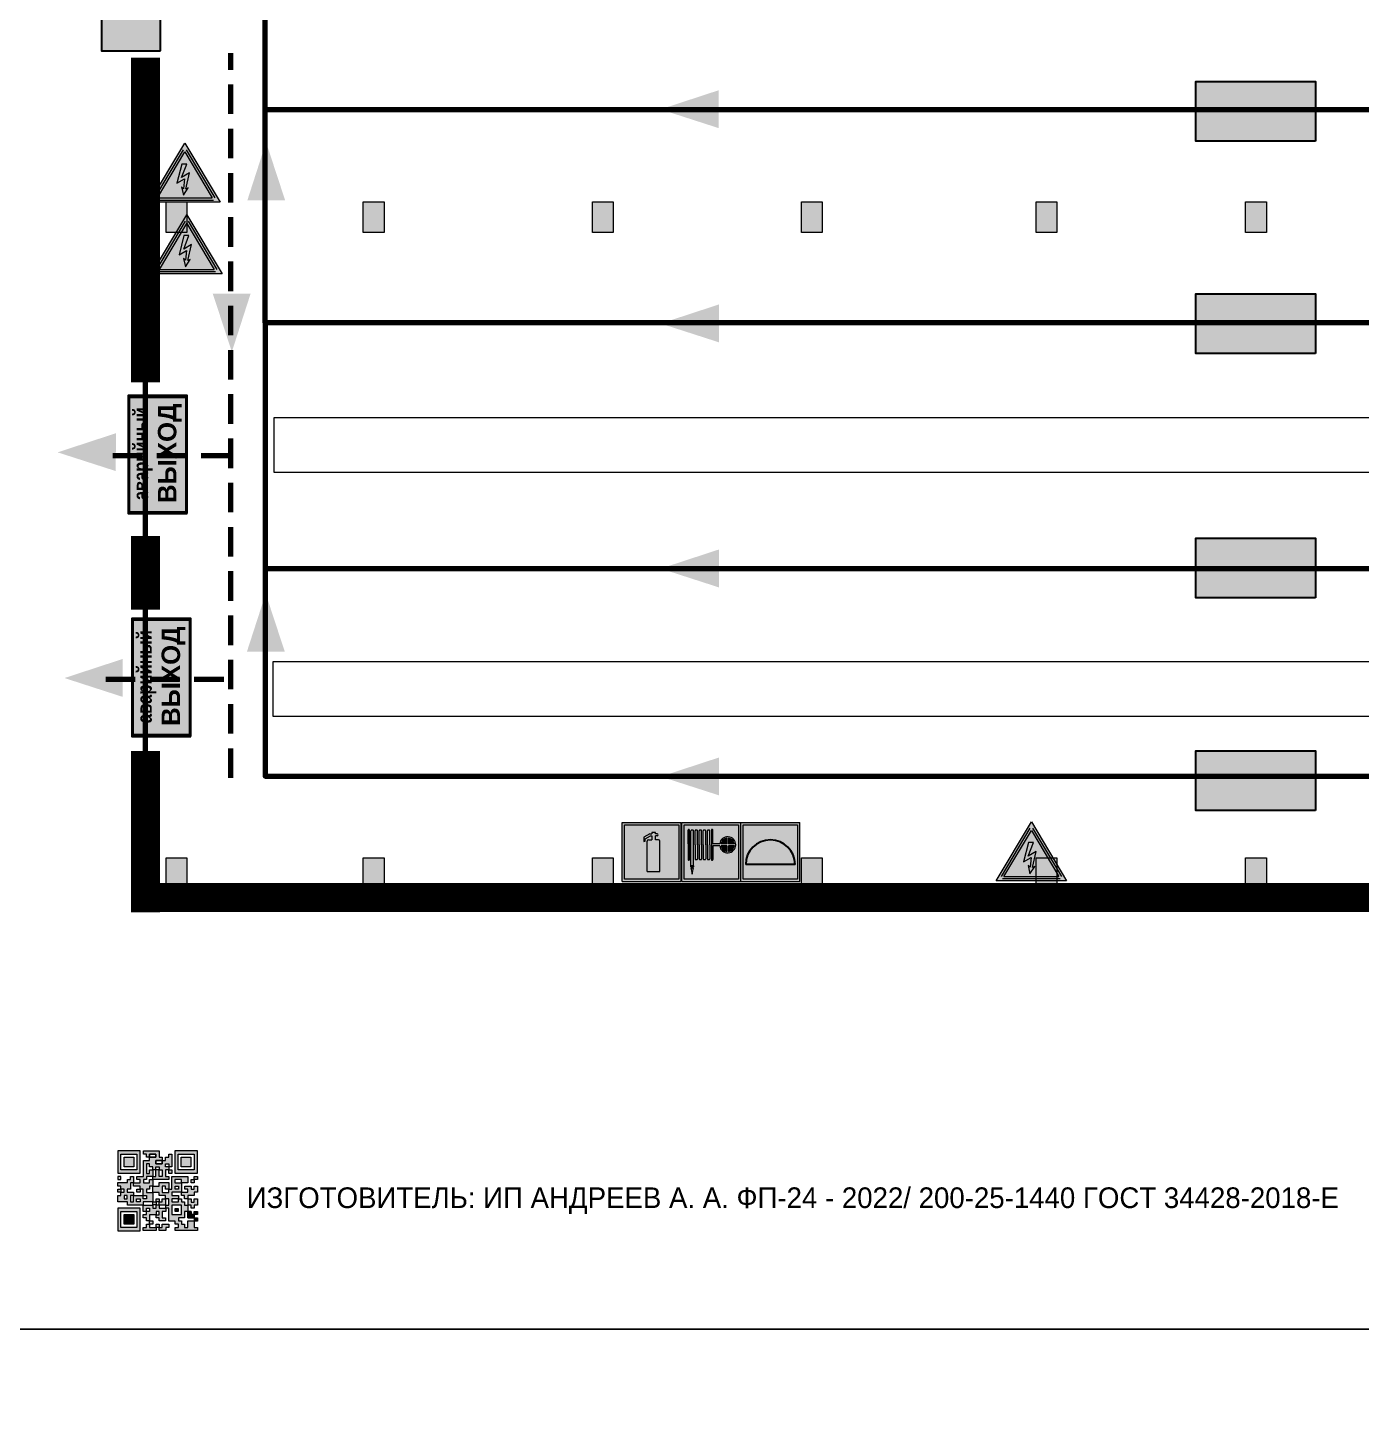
# Model space of a CAD drawing. Header units: millimetres. Extents: x 13114 to 67229, y 22859 to 38520.
# Drawn here: x 28221.7 to 28402.6, y 35149.7 to 35336.5 of the extents above; entities that cross this region are included whole.
import ezdxf

# ---------------------------------------------------------------- set-up
doc = ezdxf.new("R2010")
doc.units = ezdxf.units.MM
doc.linetypes.add('{ Wide Dash }', pattern=[12, 4, -2, 4, -2])
doc.layers.add('План_Штампы', color=7, linetype='Continuous')
doc.styles.add('обычный', font='arial.ttf')

# ---------------------------------------------------------------- blocks, each defined once
blk = doc.blocks.new('QR')
at = {"lineweight": 0}
h = blk.add_hatch(color=256, dxfattribs=at)
h.dxf.hatch_style = 1
h.paths.add_polyline_path([(9241.16, 2687.38), (9242.01, 2687.38), (9242.01, 2687.83), (9241.59, 2687.83), (9241.59, 2688.68), (9239.45, 2688.68), (9239.45, 2688.25), (9239.86, 2688.25), (9239.86, 2687.83), (9240.29, 2687.83), (9240.29, 2688.25), (9241.16, 2688.25), (9241.16, 2687.83), (9240.29, 2687.83), (9240.29, 2687.38), (9239.45, 2687.38), (9239.45, 2685.22), (9238.57, 2685.22), (9238.57, 2684.8), (9239.02, 2684.8), (9239.02, 2684.37), (9238.13, 2684.37), (9238.13, 2683.92), (9239.02, 2683.92), (9239.02, 2683.5), (9239.44, 2683.5), (9239.44, 2682.64), (9239.87, 2682.64), (9239.87, 2682.18), (9239.44, 2682.18), (9239.44, 2682.64), (9238.13, 2682.64), (9238.13, 2681.76), (9237.71, 2681.76), (9237.71, 2682.64), (9238.13, 2682.64), (9238.13, 2683.07), (9237.27, 2683.07), (9237.27, 2683.51), (9237.71, 2683.51), (9237.71, 2684.37), (9238.13, 2684.37), (9238.13, 2685.22), (9237.71, 2685.22), (9237.71, 2684.8), (9237.28, 2684.8), (9237.28, 2684.38), (9235.98, 2684.38), (9235.98, 2683.92), (9236.4, 2683.92), (9236.4, 2683.49), (9236.84, 2683.49), (9236.84, 2683.07), (9236.4, 2683.07), (9236.4, 2682.64), (9235.98, 2682.64), (9235.98, 2681.76), (9237.29, 2681.76), (9237.29, 2681.33), (9239.43, 2681.33), (9239.43, 2681.76), (9240.74, 2681.76), (9240.74, 2683.05), (9239.87, 2683.05), (9239.87, 2683.5), (9240.29, 2683.5), (9240.29, 2683.91), (9240.74, 2683.91), (9240.74, 2684.81), (9240.29, 2684.81), (9240.29, 2684.79), (9240.29, 2684.37), (9239.45, 2684.37), (9239.45, 2684.8), (9239.87, 2684.8), (9239.87, 2685.21), (9240.74, 2685.21), (9240.74, 2686.1), (9240.29, 2686.1), (9240.29, 2685.64), (9239.86, 2685.64), (9239.86, 2686.95), (9240.29, 2686.95), (9240.29, 2686.52), (9240.74, 2686.52), (9240.74, 2686.1), (9241.16, 2686.1), (9241.16, 2686.53), (9241.59, 2686.53), (9241.59, 2686.1), (9242.02, 2686.1), (9242.02, 2685.21), (9241.59, 2685.21), (9241.59, 2686.1), (9241.16, 2686.1), (9241.16, 2685.21), (9240.74, 2685.21), (9240.74, 2684.81), (9242.89, 2684.81), (9242.89, 2685.22), (9242.47, 2685.22), (9242.47, 2686.11), (9242.89, 2686.11), (9242.89, 2686.52), (9242.46, 2686.52), (9242.46, 2686.95), (9242.89, 2686.95), (9242.89, 2686.52), (9243.32, 2686.52), (9243.32, 2688.26), (9242.9, 2688.26), (9242.9, 2687.83), (9242.47, 2687.83), (9242.47, 2687.38), (9242.01, 2687.38), (9242.01, 2686.94), (9241.16, 2686.94)])
h.paths.add_polyline_path([(9239.02, 2682.18), (9239.02, 2681.76), (9238.54, 2681.76), (9238.54, 2682.18)], flags=16)
h.paths.add_polyline_path([(9237.27, 2682.65), (9237.27, 2682.19), (9236.83, 2682.19), (9236.83, 2682.65)], flags=16)
h = blk.add_hatch(color=256, dxfattribs=at)
h.dxf.hatch_style = 1
h.paths.add_polyline_path([(9238.15, 2687.83), (9236.83, 2687.83), (9236.83, 2686.52), (9238.15, 2686.52)], flags=0)
h.paths.add_polyline_path([(9239.01, 2685.65), (9239.01, 2688.68), (9235.98, 2688.68), (9235.98, 2685.65)])
h.paths.add_polyline_path([(9236.41, 2686.1), (9236.41, 2688.26), (9238.56, 2688.26), (9238.56, 2686.1)], flags=16)
h.paths.add_polyline_path([(9236.83, 2686.52), (9236.83, 2687.83), (9238.15, 2687.83), (9238.15, 2686.52)], flags=0)
h = blk.add_hatch(color=256, dxfattribs=at)
h.dxf.hatch_style = 1
h.paths.add_polyline_path([(9238.15, 2686.52), (9238.15, 2687.83), (9236.83, 2687.83), (9236.83, 2686.52)])
h.paths.add_polyline_path([(9245.91, 2686.52), (9245.91, 2687.83), (9244.59, 2687.83), (9244.59, 2686.52)], flags=0)
h.paths.add_polyline_path([(9246.77, 2685.65), (9246.77, 2688.68), (9243.74, 2688.68), (9243.74, 2685.65)])
h.paths.add_polyline_path([(9244.17, 2686.1), (9244.17, 2688.26), (9246.32, 2688.26), (9246.32, 2686.1)], flags=16)
h.paths.add_polyline_path([(9244.59, 2686.52), (9244.59, 2687.83), (9245.91, 2687.83), (9245.91, 2686.52)], flags=0)
h = blk.add_hatch(color=256, dxfattribs=at)
h.dxf.hatch_style = 1
h.paths.add_polyline_path([(9240.75, 2681.76), (9240.75, 2681.35), (9241.17, 2681.35), (9241.17, 2681.76)])
h.paths.add_polyline_path([(9241.6, 2682.18), (9241.17, 2682.18), (9241.17, 2681.76), (9241.6, 2681.76)])
h.paths.add_polyline_path([(9242.47, 2681.34), (9242.47, 2682.19), (9242.02, 2682.19), (9242.02, 2681.76), (9241.6, 2681.76), (9241.6, 2681.34)])
h.paths.add_polyline_path([(9239.87, 2678.3), (9239.44, 2678.3), (9239.44, 2677.89), (9241.17, 2677.89), (9241.17, 2678.3), (9240.28, 2678.3), (9240.28, 2678.73), (9239.87, 2678.73)])
h.paths.add_polyline_path([(9240.75, 2678.73), (9240.75, 2679.19), (9240.28, 2679.19), (9240.28, 2678.73)])
h.paths.add_polyline_path([(9241.6, 2678.73), (9241.17, 2678.73), (9241.17, 2678.3), (9241.6, 2678.3)])
h.paths.add_polyline_path([(9242.02, 2678.3), (9241.6, 2678.3), (9241.6, 2677.89), (9242.48, 2677.89), (9242.48, 2678.31), (9242.9, 2678.31), (9242.9, 2678.73), (9242.02, 2678.73)])
h.paths.add_polyline_path([(9246.36, 2684.37), (9246.36, 2684.79), (9245.93, 2684.79), (9245.93, 2684.37)])
h.paths.add_polyline_path([(9246.78, 2685.2), (9246.36, 2685.2), (9246.36, 2684.79), (9246.78, 2684.79)])
h.paths.add_polyline_path([(9245.91, 2687.83), (9244.59, 2687.83), (9244.59, 2686.52), (9245.91, 2686.52)])
h = blk.add_hatch(color=256, dxfattribs=at)
h.dxf.hatch_style = 1
h.paths.add_polyline_path([(9243.32, 2686.11), (9242.89, 2686.11), (9242.89, 2685.64), (9243.32, 2685.64)])
h.paths.add_polyline_path([(9239.02, 2683.07), (9239.02, 2683.5), (9238.56, 2683.5), (9238.56, 2683.07)])
h.paths.add_polyline_path([(9236.4, 2684.8), (9236.4, 2685.22), (9235.98, 2685.22), (9235.98, 2684.8)])
h.paths.add_polyline_path([(9236.4, 2683.07), (9236.4, 2683.49), (9235.98, 2683.49), (9235.98, 2683.07)])
h = blk.add_hatch(color=256, dxfattribs=at)
h.dxf.hatch_style = 1
h.paths.add_polyline_path([(9243.32, 2682.64), (9243.32, 2683.07), (9244.62, 2683.07), (9244.62, 2684.37), (9243.74, 2684.37), (9243.74, 2684.8), (9244.62, 2684.8), (9244.62, 2684.37), (9245.48, 2684.37), (9245.48, 2685.22), (9243.32, 2685.22), (9243.32, 2683.5), (9242.89, 2683.5), (9242.89, 2683.06), (9242.01, 2683.06), (9242.01, 2683.91), (9242.47, 2683.91), (9242.47, 2683.5), (9242.89, 2683.5), (9242.89, 2684.38), (9241.59, 2684.38), (9241.59, 2683.91), (9240.74, 2683.91), (9240.74, 2683.05), (9241.59, 2683.05), (9241.59, 2682.64), (9242.47, 2682.64), (9242.47, 2682.19), (9242.91, 2682.19), (9242.91, 2681.34), (9242.48, 2681.34), (9242.48, 2680.91), (9242.91, 2680.91), (9242.91, 2679.17), (9243.75, 2679.17), (9243.75, 2678.73), (9244.2, 2678.73), (9244.2, 2678.3), (9243.75, 2678.3), (9243.75, 2677.88), (9246.78, 2677.88), (9246.78, 2678.3), (9246.35, 2678.3), (9246.35, 2679.19), (9245.48, 2679.19), (9245.48, 2678.31), (9245.05, 2678.31), (9245.05, 2678.73), (9244.62, 2678.73), (9244.62, 2679.19), (9244.2, 2679.19), (9244.2, 2679.61), (9245.05, 2679.61), (9245.05, 2680.46), (9245.48, 2680.46), (9245.48, 2681.34), (9245.04, 2681.34), (9245.04, 2681.76), (9244.63, 2681.76), (9244.63, 2682.19), (9244.21, 2682.19), (9244.21, 2681.76), (9243.32, 2681.76), (9243.32, 2682.19), (9244.21, 2682.19), (9244.21, 2682.64)])
h.paths.add_polyline_path([(9243.75, 2683.49), (9243.75, 2683.92), (9244.21, 2683.92), (9244.21, 2683.49)], flags=16)
h.paths.add_polyline_path([(9243.32, 2681.34), (9244.63, 2681.34), (9244.63, 2680.04), (9243.32, 2680.04)], flags=16)
h.paths.add_polyline_path([(9243.76, 2680.89), (9244.18, 2680.89), (9244.18, 2680.48), (9243.76, 2680.48)], flags=0)
h = blk.add_hatch(color=256, dxfattribs=at)
h.dxf.hatch_style = 1
h.paths.add_polyline_path([(9246.36, 2683.07), (9246.78, 2683.07), (9246.78, 2683.92), (9246.36, 2683.92), (9246.36, 2683.49), (9245.92, 2683.49), (9245.92, 2683.92), (9245.06, 2683.92), (9245.06, 2683.49), (9245.48, 2683.49), (9245.48, 2683.07), (9244.62, 2683.07), (9244.62, 2682.65), (9245.05, 2682.65), (9245.05, 2682.18), (9245.48, 2682.18), (9245.48, 2682.65), (9246.36, 2682.65)])
h.paths.add_polyline_path([(9246.78, 2682.18), (9246.36, 2682.18), (9246.36, 2681.75), (9245.92, 2681.75), (9245.92, 2682.18), (9245.48, 2682.18), (9245.48, 2681.34), (9245.48, 2681.34), (9245.94, 2681.34), (9245.94, 2680.91), (9246.36, 2680.91), (9246.36, 2681.34), (9246.78, 2681.34)])
h = blk.add_hatch(color=256, dxfattribs=at)
h.dxf.hatch_style = 1
h.paths.add_polyline_path([(9235.98, 2680.9), (9235.98, 2677.86), (9239.02, 2677.86), (9239.02, 2680.9)])
h.paths.add_polyline_path([(9238.57, 2680.48), (9238.57, 2678.32), (9236.41, 2678.32), (9236.41, 2680.48)], flags=16)
h.paths.add_polyline_path([(9238.15, 2680.05), (9238.15, 2678.74), (9236.83, 2678.74), (9236.83, 2680.05)], flags=0)
h = blk.add_hatch(color=256, dxfattribs=at)
h.dxf.hatch_style = 1
h.paths.add_polyline_path([(9242.02, 2680.46), (9242.48, 2680.46), (9242.48, 2680.91), (9241.58, 2680.91), (9241.58, 2681.35), (9241.17, 2681.35), (9241.17, 2680.91), (9240.75, 2680.91), (9240.75, 2681.33), (9239.43, 2681.33), (9239.43, 2680.46), (9239.86, 2680.46), (9239.86, 2680.92), (9240.3, 2680.92), (9240.3, 2680.46), (9239.86, 2680.46), (9239.86, 2680.04), (9239.44, 2680.04), (9239.44, 2679.62), (9239.86, 2679.62), (9239.86, 2679.19), (9240.29, 2679.19), (9240.29, 2680.03), (9241.18, 2680.03), (9241.18, 2680.47), (9241.6, 2680.47), (9241.6, 2680.03), (9241.18, 2680.03), (9241.18, 2679.61), (9241.6, 2679.61), (9241.6, 2679.19), (9242.47, 2679.19), (9242.47, 2679.6), (9242.02, 2679.6)])
h = blk.add_hatch(color=256, dxfattribs=at)
h.dxf.hatch_style = 1
h.paths.add_polyline_path([(9244.18, 2680.48), (9244.18, 2680.89), (9243.76, 2680.89), (9243.76, 2680.48)])
h = blk.add_hatch(color=256, dxfattribs=at)
h.dxf.hatch_style = 1
h.paths.add_polyline_path([(9238.15, 2680.05), (9236.83, 2680.05), (9236.83, 2678.74), (9238.15, 2678.74)])
h = blk.add_hatch(color=256, dxfattribs=at)
h.dxf.hatch_style = 1
h.paths.add_polyline_path([(9245.93, 2680.04), (9245.93, 2680.46), (9245.48, 2680.46), (9245.48, 2679.62), (9246.35, 2679.62), (9246.35, 2680.04)])
h.paths.add_polyline_path([(9246.78, 2680.04), (9246.78, 2680.46), (9246.35, 2680.46), (9246.35, 2680.04)])
h.paths.add_polyline_path([(9246.78, 2679.18), (9246.78, 2679.62), (9246.35, 2679.62), (9246.35, 2679.18)])
for points in [[(9237.71, 2685.22), (9238.13, 2685.22), (9238.13, 2684.37), (9237.71, 2684.37), (9237.71, 2683.51), (9237.27, 2683.51), (9237.27, 2683.07), (9238.13, 2683.07), (9238.13, 2682.64), (9237.71, 2682.64), (9237.71, 2681.76), (9238.13, 2681.76), (9238.13, 2682.64), (9239.44, 2682.64), (9239.44, 2683.5), (9239.02, 2683.5), (9239.02, 2683.07), (9238.56, 2683.07), (9238.56, 2683.5), (9239.02, 2683.5), (9239.02, 2683.92), (9238.13, 2683.92), (9238.13, 2684.37), (9239.02, 2684.37), (9239.02, 2684.8), (9238.57, 2684.8), (9238.57, 2685.22), (9239.45, 2685.22), (9239.45, 2687.38), (9240.29, 2687.38), (9240.29, 2687.83), (9239.86, 2687.83), (9239.86, 2688.25), (9239.45, 2688.25), (9239.45, 2688.68), (9241.59, 2688.68), (9241.59, 2687.83), (9242.01, 2687.83), (9242.01, 2687.38), (9242.47, 2687.38), (9242.47, 2687.83), (9242.9, 2687.83), (9242.9, 2688.26), (9243.32, 2688.26), (9243.32, 2686.52), (9242.89, 2686.52), (9242.89, 2686.11), (9243.32, 2686.11), (9243.32, 2685.64), (9242.89, 2685.64), (9242.89, 2686.11), (9242.47, 2686.11), (9242.47, 2685.22), (9242.89, 2685.22), (9242.89, 2684.81), (9240.74, 2684.81), (9240.74, 2683.91), (9241.59, 2683.91), (9241.59, 2684.38), (9242.89, 2684.38), (9242.89, 2683.5), (9242.47, 2683.5), (9242.47, 2683.91), (9242.01, 2683.91), (9242.01, 2683.06), (9242.89, 2683.06), (9242.89, 2683.5), (9243.32, 2683.5), (9243.32, 2685.22), (9245.48, 2685.22), (9245.48, 2684.37), (9244.62, 2684.37), (9244.62, 2683.07), (9245.48, 2683.07), (9245.48, 2683.49), (9245.06, 2683.49), (9245.06, 2683.92), (9245.92, 2683.92), (9245.92, 2683.49), (9246.36, 2683.49), (9246.36, 2683.92), (9246.78, 2683.92), (9246.78, 2683.07), (9246.36, 2683.07), (9246.36, 2682.65), (9245.48, 2682.65), (9245.48, 2682.18), (9245.92, 2682.18), (9245.92, 2681.75), (9246.36, 2681.75), (9246.36, 2682.18), (9246.78, 2682.18), (9246.78, 2681.34), (9246.36, 2681.34), (9246.36, 2680.91), (9245.94, 2680.91), (9245.94, 2681.34), (9245.48, 2681.34), (9245.48, 2680.46), (9245.93, 2680.46), (9245.93, 2680.04), (9246.35, 2680.04), (9246.35, 2680.46), (9246.78, 2680.46), (9246.78, 2680.04), (9246.78, 2680.04), (9246.35, 2680.04), (9246.35, 2679.62), (9246.78, 2679.62), (9246.78, 2679.18), (9246.35, 2679.18), (9246.35, 2678.3), (9246.78, 2678.3), (9246.78, 2677.88), (9243.75, 2677.88), (9243.75, 2678.3), (9244.2, 2678.3), (9244.2, 2678.73), (9243.75, 2678.73), (9243.75, 2679.17), (9242.91, 2679.17), (9242.91, 2680.91), (9242.48, 2680.91), (9242.48, 2680.46), (9242.02, 2680.46), (9242.02, 2679.6), (9242.47, 2679.6), (9242.47, 2679.19), (9241.6, 2679.19), (9241.6, 2679.61), (9241.18, 2679.61), (9241.18, 2680.03), (9240.29, 2680.03), (9240.29, 2679.19), (9240.75, 2679.19), (9240.75, 2678.73), (9240.28, 2678.73), (9240.28, 2678.3), (9241.17, 2678.3), (9241.17, 2678.73), (9241.6, 2678.73), (9241.6, 2678.3), (9242.02, 2678.3), (9242.02, 2678.73), (9242.9, 2678.73), (9242.9, 2678.31), (9242.48, 2678.31), (9242.48, 2677.89), (9241.6, 2677.89), (9241.6, 2678.3), (9241.17, 2678.3), (9241.17, 2677.89), (9239.44, 2677.89), (9239.44, 2678.3), (9239.87, 2678.3), (9239.87, 2678.73), (9240.28, 2678.73), (9240.28, 2679.19), (9240.29, 2679.19), (9239.86, 2679.19), (9239.86, 2679.62), (9239.44, 2679.62), (9239.44, 2680.04), (9239.86, 2680.04), (9239.86, 2680.46), (9239.43, 2680.46), (9239.43, 2681.33), (9237.29, 2681.33), (9237.29, 2681.76), (9235.98, 2681.76), (9235.98, 2682.64), (9236.4, 2682.64), (9236.4, 2683.07), (9235.98, 2683.07), (9235.98, 2683.49), (9236.4, 2683.49), (9236.4, 2683.92), (9235.98, 2683.92), (9235.98, 2684.38), (9237.28, 2684.38), (9237.28, 2684.8), (9237.71, 2684.8), (9237.71, 2685.22), (9237.92, 2685.22)], [(9240.74, 2686.1), (9240.74, 2686.52), (9240.29, 2686.52), (9240.29, 2686.95), (9239.86, 2686.95), (9239.86, 2685.64), (9240.29, 2685.64), (9240.29, 2686.1), (9240.74, 2686.1), (9240.74, 2686.52)], [(9240.74, 2685.21), (9239.87, 2685.21), (9239.87, 2684.8), (9239.45, 2684.8), (9239.45, 2684.37), (9240.29, 2684.37), (9240.29, 2684.79), (9240.29, 2684.81), (9240.74, 2684.81), (9240.74, 2685.21), (9239.87, 2685.21)], [(9244.62, 2684.37), (9244.62, 2684.8), (9243.74, 2684.8), (9243.74, 2684.37), (9244.62, 2684.37)], [(9240.74, 2683.05), (9240.74, 2681.76), (9239.43, 2681.76), (9239.43, 2681.33), (9240.75, 2681.33), (9240.75, 2681.35), (9240.75, 2680.91), (9241.17, 2680.91), (9241.17, 2681.35), (9241.58, 2681.35), (9241.58, 2680.91), (9242.48, 2680.91), (9242.48, 2681.34), (9242.91, 2681.34), (9242.91, 2682.19), (9242.47, 2682.19), (9242.47, 2682.64), (9241.59, 2682.64), (9241.59, 2683.05), (9240.74, 2683.05)], [(9240.74, 2683.91), (9240.29, 2683.91), (9240.29, 2683.5), (9239.87, 2683.5), (9239.87, 2683.05), (9240.74, 2683.05), (9240.74, 2683.91)], [(9244.62, 2683.07), (9243.32, 2683.07), (9243.32, 2682.64), (9244.21, 2682.64), (9244.21, 2682.19), (9243.32, 2682.19), (9243.32, 2681.76), (9244.21, 2681.76), (9244.21, 2682.19), (9244.63, 2682.19), (9244.63, 2681.76), (9245.04, 2681.76), (9245.04, 2681.34), (9245.48, 2681.34)], [(9245.48, 2682.18), (9245.05, 2682.18), (9245.05, 2682.65), (9244.62, 2682.65), (9244.62, 2683.07)], [(9239.86, 2680.46), (9239.86, 2680.92), (9240.3, 2680.92), (9240.3, 2680.46), (9239.86, 2680.46)], [(9241.6, 2681.76), (9242.02, 2681.76), (9242.02, 2682.19), (9242.47, 2682.19), (9242.47, 2681.34), (9241.6, 2681.34), (9241.6, 2681.76)], [(9245.48, 2682.18), (9245.48, 2681.34)], [(9245.48, 2680.46), (9245.05, 2680.46), (9245.05, 2679.61), (9244.2, 2679.61), (9244.2, 2679.19), (9244.62, 2679.19), (9244.62, 2678.73), (9245.05, 2678.73), (9245.05, 2678.31), (9245.48, 2678.31), (9245.48, 2679.19), (9246.35, 2679.19), (9246.35, 2679.07)], [(9246.35, 2679.62), (9245.48, 2679.62), (9245.48, 2680.46)], [(9245.48, 2680.46), (9245.48, 2679.62), (9246.35, 2679.62), (9246.35, 2680.04), (9245.93, 2680.04), (9245.93, 2680.46), (9245.48, 2680.46), (9245.48, 2679.62)], [(9246.35, 2679.62), (9246.35, 2679.18)]]:
    blk.add_lwpolyline(points, dxfattribs=at)
for points in [[(9235.98, 2685.65), (9239.01, 2685.65), (9239.01, 2688.68), (9235.98, 2688.68)], [(9236.41, 2688.26), (9238.56, 2688.26), (9238.56, 2686.1), (9236.41, 2686.1)], [(9240.29, 2687.83), (9241.16, 2687.83), (9241.16, 2688.25), (9240.29, 2688.25)], [(9240.29, 2688.25), (9241.16, 2688.25), (9241.16, 2687.83), (9240.29, 2687.83)], [(9243.74, 2685.65), (9246.77, 2685.65), (9246.77, 2688.68), (9243.74, 2688.68)], [(9244.17, 2688.26), (9246.32, 2688.26), (9246.32, 2686.1), (9244.17, 2686.1)], [(9236.83, 2687.83), (9238.15, 2687.83), (9238.15, 2686.52), (9236.83, 2686.52)], [(9242.01, 2687.38), (9241.16, 2687.38), (9241.16, 2686.94), (9242.01, 2686.94)], [(9241.16, 2687.38), (9242.01, 2687.38), (9242.01, 2686.94), (9241.16, 2686.94)], [(9241.16, 2686.53), (9241.59, 2686.53), (9241.59, 2686.1), (9241.16, 2686.1)], [(9242.89, 2686.52), (9242.46, 2686.52), (9242.46, 2686.95), (9242.89, 2686.95)], [(9244.59, 2687.83), (9245.91, 2687.83), (9245.91, 2686.52), (9244.59, 2686.52)], [(9235.98, 2684.8), (9236.4, 2684.8), (9236.4, 2685.22), (9235.98, 2685.22)], [(9241.16, 2686.1), (9240.74, 2686.1), (9240.74, 2685.21), (9241.16, 2685.21)], [(9241.59, 2686.1), (9242.02, 2686.1), (9242.02, 2685.21), (9241.59, 2685.21)], [(9245.93, 2684.79), (9246.36, 2684.79), (9246.36, 2684.37), (9245.93, 2684.37)], [(9246.36, 2685.2), (9246.78, 2685.2), (9246.78, 2684.79), (9246.36, 2684.79)], [(9236.4, 2683.07), (9236.84, 2683.07), (9236.84, 2683.49), (9236.4, 2683.49)], [(9236.83, 2682.19), (9237.27, 2682.19), (9237.27, 2682.65), (9236.83, 2682.65)], [(9239.44, 2682.64), (9239.87, 2682.64), (9239.87, 2682.18), (9239.44, 2682.18)], [(9243.75, 2683.92), (9244.21, 2683.92), (9244.21, 2683.49), (9243.75, 2683.49)], [(9235.98, 2677.86), (9239.02, 2677.86), (9239.02, 2680.9), (9235.98, 2680.9)], [(9238.54, 2682.18), (9239.02, 2682.18), (9239.02, 2681.76), (9238.54, 2681.76)], [(9240.75, 2681.76), (9241.17, 2681.76), (9241.17, 2681.35), (9240.75, 2681.35)], [(9241.17, 2682.18), (9241.6, 2682.18), (9241.6, 2681.76), (9241.17, 2681.76)], [(9243.32, 2680.04), (9244.63, 2680.04), (9244.63, 2681.34), (9243.32, 2681.34)], [(9243.76, 2680.89), (9244.18, 2680.89), (9244.18, 2680.48), (9243.76, 2680.48)], [(9236.41, 2680.48), (9238.57, 2680.48), (9238.57, 2678.32), (9236.41, 2678.32)], [(9236.83, 2680.05), (9238.15, 2680.05), (9238.15, 2678.74), (9236.83, 2678.74)], [(9241.18, 2680.03), (9241.6, 2680.03), (9241.6, 2680.47), (9241.18, 2680.47)]]:
    blk.add_lwpolyline(points, close=True, dxfattribs=at)
blk = doc.blocks.new('A$C7B4425F7')
at = {"true_color": 0xffffff}
blk.add_hatch(color=7, dxfattribs=at).paths.add_polyline_path([(0, 0), (-16, 0), (-16, -8), (0, -8)])
h = blk.add_hatch(color=126)
h.paths.add_polyline_path([(-0.2, -0.2), (-15.8, -0.2), (-15.8, -7.8), (-0.2, -7.8)])
h.paths.add_polyline_path([(-11.76, -2.03), (-11.76, -3.66), (-11.17, -3.66, -0.568275), (-11.17, -6.18), (-12.58, -6.18), (-12.58, -2.03)], flags=16)
h.paths.add_polyline_path([(-13.33, -4.12, -0.495768), (-13.59, -6.18), (-15.03, -6.18), (-15.03, -2.03), (-13.59, -2.03, -0.487973)], flags=16)
h.paths.add_polyline_path([(-10.25, -2.03), (-9.48, -2.03), (-9.48, -6.18), (-10.25, -6.18)], flags=16)
h.paths.add_polyline_path([(-13.84, -3.69), (-14.24, -3.69), (-14.24, -3.03), (-13.9, -3.03, -0.692621)], flags=0)
h.paths.add_polyline_path([(-9.15, -2.03), (-8.4, -2.03), (-8.04, -3.07), (-7.68, -2.03), (-6.93, -2.03), (-7.64, -4.1), (-6.93, -6.18), (-7.68, -6.18), (-8.04, -5.14), (-8.4, -6.18), (-9.15, -6.18), (-8.44, -4.1)], flags=16)
h.paths.add_polyline_path([(-11.76, -4.46), (-11.42, -4.46, -0.692621), (-11.36, -5.12), (-11.76, -5.12)], flags=0)
h.paths.add_polyline_path([(-13.9, -5.2), (-14.24, -5.2), (-14.24, -4.55), (-13.84, -4.55, -0.708038)], flags=0)
edge = h.paths.add_edge_path(flags=16)
edge.add_ellipse((-5.51, -4.08), major_axis=(0, 2.05), ratio=0.586184, start_angle=0, end_angle=360)
edge = h.paths.add_edge_path(flags=0)
edge.add_ellipse((-5.51, -4.08), major_axis=(0, 1.14), ratio=0.454828, start_angle=0, end_angle=360)
h.paths.add_polyline_path([(-4.13, -4.96, 0.377264), (-3.48, -4.52, 0.0555), (-3.16, -2.03), (-1.66, -2.03), (-1.66, -4.96), (-0.96, -4.96), (-0.96, -7.01), (-1.75, -7.01), (-1.75, -6.18), (-3.3, -6.18), (-3.3, -7.02), (-4.13, -7.02)], flags=16)
h.paths.add_polyline_path([(-2.73, -2.91), (-2.28, -2.91), (-2.28, -4.96), (-3.05, -4.96, 0.079136)], flags=0)
at = {"color": 126}
blk.add_lwpolyline([(-16, -8), (0, -8), (0, 0), (-16, 0)], close=True, dxfattribs=at)
blk = doc.blocks.new('A$C32E8229D')
at = {"true_color": 0xffffff}
blk.add_hatch(color=7, dxfattribs=at).paths.add_polyline_path([(0, 0), (0, -8), (16, -8), (16, 0)])
h = blk.add_hatch(color=126)
h.paths.add_polyline_path([(0.2, -0.2), (15.8, -0.2), (15.8, -7.8), (0.2, -7.8)])
h.paths.add_polyline_path([(13.49, -2.05), (12.08, -2.05), (11.37, -2.63, 0.162397), (11.29, -2.84), (11.29, -3.63), (10.35, -3.63), (10.35, -4.05), (11.68, -4.05), (11.68, -3.48), (12.26, -4.28), (11.29, -5.1), (11.29, -6.78), (11.85, -6.78), (11.85, -5.44), (12.8, -4.64), (12.8, -5.94), (14.46, -5.94), (14.46, -5.39), (13.45, -5.39), (13.45, -3.97), (12.46, -2.59), (13.15, -2.59), (13.69, -3.34), (14.18, -3)], flags=16)
h.paths.add_polyline_path([(10.74, -1.82, 1), (11.8, -1.82, 1)], flags=16)
h.paths.add_polyline_path([(9.39, -3.59), (5.99, -3.59), (6.56, -3.03), (5.91, -3.03), (5.1, -3.83), (5.91, -4.64), (6.56, -4.64), (5.99, -4.09), (9.39, -4.09)], flags=16)
h.paths.add_polyline_path([(4.29, -1.08), (1.72, -1.08), (1.72, -6.6), (4.29, -6.6)], flags=16)
at = {"color": 126}
blk.add_lwpolyline([(16, -8), (0, -8), (0, 0), (16, 0)], close=True, dxfattribs=at)
blk = doc.blocks.new('A$C3E6D3DDE')
at = {"lineweight": 5}
h = blk.add_hatch(color=40, dxfattribs=at)
h.paths.add_polyline_path([(24.1, 1.45), (16.46, -11.35), (31.74, -11.35)])
h.paths.add_polyline_path([(24.09, -0.46), (30.03, -10.41), (18.14, -10.41)], flags=16)
h.paths.add_polyline_path([(24.54, -3.08), (23.41, -6.02), (25.13, -5.01), (24.33, -8.5), (24.82, -8.27), (23.79, -9.86), (23.4, -8.04), (23.8, -8.43), (24.04, -6.29), (22.39, -7.25), (23.44, -3.08)], flags=0)
h = blk.add_hatch(color=256, dxfattribs=at)
h.paths.add_polyline_path([(24.37, 0.03, 0.567511), (23.82, 0.03), (17.59, -10.4, 0.582454), (17.86, -10.88), (30.32, -10.88, 0.582149), (30.6, -10.4)])
h.paths.add_polyline_path([(24.09, -0.46), (18.14, -10.41), (30.03, -10.41)], flags=16)
h.paths.add_polyline_path([(24.54, -3.08), (23.41, -6.02), (25.13, -5.01), (24.33, -8.5), (24.82, -8.27), (23.79, -9.86), (23.4, -8.04), (23.8, -8.43), (24.04, -6.29), (22.39, -7.25), (23.44, -3.08)], flags=0)
h = blk.add_hatch(color=40, dxfattribs=at)
h.paths.add_polyline_path([(24.09, -0.46), (18.14, -10.41), (30.03, -10.41)])
h.paths.add_polyline_path([(24.82, -8.27), (23.79, -9.86), (23.4, -8.04), (23.8, -8.43), (24.04, -6.29), (22.39, -7.25), (23.44, -3.08), (24.54, -3.08), (23.41, -6.02), (25.13, -5.01), (24.33, -8.5)], flags=16)
at = {"color": 40, "lineweight": 5}
for p, q in [((16.46, -11.35), (24.1, 1.45)), ((24.1, 1.45), (31.74, -11.35))]:
    blk.add_line(p, q, dxfattribs=at)
at = {"lineweight": 5}
for p, q in [((17.59, -10.4), (23.82, 0.03)), ((24.37, 0.03), (30.6, -10.4)), ((18.14, -10.41), (24.09, -0.46)), ((24.09, -0.46), (30.03, -10.41)), ((23.44, -3.08), (22.39, -7.25)), ((23.41, -6.02), (24.54, -3.08)), ((25.13, -5.01), (23.41, -6.02)), ((24.54, -3.08), (23.44, -3.08)), ((24.33, -8.5), (25.13, -5.01)), ((22.39, -7.25), (24.04, -6.29)), ((23.8, -8.43), (23.4, -8.04)), ((23.4, -8.04), (23.79, -9.86)), ((23.79, -9.86), (24.82, -8.27)), ((24.04, -6.29), (23.8, -8.43)), ((24.82, -8.27), (24.33, -8.5)), ((17.86, -10.88), (30.32, -10.88)), ((18.14, -10.41), (30.03, -10.41))]:
    blk.add_line(p, q, dxfattribs=at)
at = {"color": 50, "lineweight": 5}
blk.add_line((31.74, -11.35), (16.46, -11.35), dxfattribs=at)
blk = doc.blocks.new('A$C37112FD5')
at = {"true_color": 0xf5f5ff}
h = blk.add_hatch(color=7, dxfattribs=at)
h.dxf.hatch_style = 1
h.paths.add_polyline_path([(12.8, -7.4), (0, -7.4), (0, -20.2), (12.8, -20.2)])
h.paths.add_polyline_path([(12.29, -7.91), (12.29, -19.69), (0.51, -19.69), (0.51, -7.91)], flags=16)
h.paths.add_polyline_path([(4.98, -9.04, -0.42597), (5.17, -9.22), (5.17, -12.25), (5.17, -15.29, -0.432244), (4.98, -15.47), (4.83, -15.47, -0.42597), (4.64, -15.29), (4.64, -12.25), (4.64, -9.22, -0.432244), (4.83, -9.04)], flags=0)
h.paths.add_polyline_path([(4.28, -9.22), (4.28, -12.25), (4.28, -15.29, -0.432244), (4.09, -15.47), (3.94, -15.47, -0.42597), (3.75, -15.29), (3.75, -12.25), (3.75, -9.22, -0.432244), (3.94, -9.04), (4.09, -9.04, -0.42597)], flags=0)
h.paths.add_polyline_path([(5.72, -9.04), (5.87, -9.04, -0.42597), (6.06, -9.22), (6.06, -12.25), (6.06, -15.29, -0.432244), (5.87, -15.47), (5.72, -15.47, -0.42597), (5.53, -15.29), (5.53, -12.25), (5.53, -9.22, -0.432244)], flags=0)
h.paths.add_polyline_path([(6.42, -8.9), (6.5, -8.9, -0.42597), (6.69, -9.08), (6.69, -12.03), (8.21, -12.03, -15.824349), (8.21, -12.47), (6.69, -12.47), (6.69, -15.42, -0.432244), (6.5, -15.6), (6.42, -15.6)], flags=0)
h.paths.add_polyline_path([(3.39, -9.22), (3.39, -12.25), (3.39, -15.29, -0.432244), (3.2, -15.47), (3.05, -15.47, -0.42597), (2.85, -15.29), (2.85, -12.25), (2.85, -9.22, -0.432244), (3.05, -9.04), (3.2, -9.04, -0.42597)], flags=0)
h.paths.add_polyline_path([(2.5, -9.22), (2.5, -16.71), (1.96, -16.71), (1.96, -9.22, -0.432244), (2.15, -9.04), (2.31, -9.04, -0.42597)], flags=0)
h.paths.add_polyline_path([(1.61, -8.9), (1.61, -15.6), (1.57, -15.6, -0.42597), (1.37, -15.42), (1.37, -12.03), (1.37, -9.09, -0.432244), (1.57, -8.9)], flags=0)
h.paths.add_polyline_path([(9.76, -10.81), (9.76, -12.03), (8.49, -12.03, -0.336371)], flags=0)
h.paths.add_polyline_path([(8.49, -12.47), (9.76, -12.47), (9.76, -13.7, -0.336371)], flags=0)
h.paths.add_polyline_path([(10.11, -10.81, -0.336371), (11.38, -12.03), (10.11, -12.03)], flags=0)
h.paths.add_polyline_path([(10.11, -12.47), (11.38, -12.47, -0.336371), (10.11, -13.7)], flags=0)
h.paths.add_polyline_path([(2.5, -16.84), (2.5, -17.05), (1.97, -17.05), (1.97, -16.84)], flags=0)
h.paths.add_polyline_path([(2.5, -17.24, -0.033778), (2.24, -18.6, -0.033778), (1.97, -17.24)], flags=0)
h = blk.add_hatch(color=242)
h.dxf.hatch_style = 1
h.paths.add_polyline_path([(12.29, -7.91), (0.51, -7.91), (0.51, -19.69), (12.29, -19.69)])
h.paths.add_polyline_path([(6.42, -15.6), (6.42, -8.9), (6.5, -8.9, -0.42597), (6.69, -9.08), (6.69, -12.03), (8.21, -12.03, -15.824349), (8.21, -12.47), (6.69, -12.47), (6.69, -15.42, -0.432244), (6.5, -15.6)], flags=16)
h.paths.add_polyline_path([(5.87, -15.47), (5.72, -15.47, -0.42597), (5.53, -15.29), (5.53, -12.25), (5.53, -9.22, -0.432244), (5.72, -9.04), (5.87, -9.04, -0.42597), (6.06, -9.22), (6.06, -12.25), (6.06, -15.29, -0.432244)], flags=16)
h.paths.add_polyline_path([(4.98, -15.47), (4.83, -15.47, -0.42597), (4.64, -15.29), (4.64, -12.25), (4.64, -9.22, -0.432244), (4.83, -9.04), (4.98, -9.04, -0.42597), (5.17, -9.22), (5.17, -12.25), (5.17, -15.29, -0.432244)], flags=16)
h.paths.add_polyline_path([(4.09, -15.47), (3.94, -15.47, -0.42597), (3.75, -15.29), (3.75, -12.25), (3.75, -9.22, -0.432244), (3.94, -9.04), (4.09, -9.04, -0.42597), (4.28, -9.22), (4.28, -12.25), (4.28, -15.29, -0.432244)], flags=16)
h.paths.add_polyline_path([(3.2, -15.47), (3.05, -15.47, -0.42597), (2.85, -15.29), (2.85, -12.25), (2.85, -9.22, -0.432244), (3.05, -9.04), (3.2, -9.04, -0.42597), (3.39, -9.22), (3.39, -12.25), (3.39, -15.29, -0.432244)], flags=16)
h.paths.add_polyline_path([(2.5, -17.05), (1.97, -17.05), (1.97, -16.84), (2.5, -16.84)], flags=16)
h.paths.add_polyline_path([(2.5, -17.24, -0.033778), (2.24, -18.6, -0.033778), (1.97, -17.24)], flags=16)
h.paths.add_polyline_path([(2.5, -16.71), (1.96, -16.71), (1.96, -9.22, -0.432244), (2.15, -9.04), (2.31, -9.04, -0.42597), (2.5, -9.22)], flags=16)
h.paths.add_polyline_path([(1.61, -15.6), (1.57, -15.6, -0.42597), (1.37, -15.42), (1.37, -12.03), (1.37, -9.09, -0.432244), (1.57, -8.9), (1.61, -8.9)], flags=16)
h.paths.add_polyline_path([(8.49, -12.47), (9.76, -12.47), (9.76, -13.7, -0.336371)], flags=0)
h.paths.add_polyline_path([(10.11, -13.7), (10.11, -12.47), (11.38, -12.47, -0.336371)], flags=0)
h.paths.add_polyline_path([(8.49, -12.03, -0.336371), (9.76, -10.81), (9.76, -12.03)], flags=0)
h.paths.add_polyline_path([(10.11, -12.03), (10.11, -10.81, -0.336371), (11.38, -12.03)], flags=0)
h = blk.add_hatch(color=7, dxfattribs=at)
h.dxf.hatch_style = 1
h.paths.add_polyline_path([(1.61, -8.9), (1.57, -8.9, 0.432244), (1.37, -9.09), (1.37, -12.03), (1.37, -15.42, 0.42597), (1.57, -15.6), (1.61, -15.6)])
h.paths.add_polyline_path([(2.5, -9.22, 0.42597), (2.31, -9.04), (2.15, -9.04, 0.432244), (1.96, -9.22), (1.96, -16.71), (2.5, -16.71)])
h.paths.add_polyline_path([(2.5, -16.84), (1.97, -16.84), (1.97, -17.05), (2.5, -17.05)])
h.paths.add_polyline_path([(2.5, -17.24), (1.97, -17.24, 0.033778), (2.24, -18.6, 0.033778)])
h.paths.add_polyline_path([(3.39, -12.25), (3.39, -9.22, 0.42597), (3.2, -9.04), (3.05, -9.04, 0.432244), (2.85, -9.22), (2.85, -12.25), (2.85, -15.29, 0.42597), (3.05, -15.47), (3.2, -15.47, 0.432244), (3.39, -15.29)])
h.paths.add_polyline_path([(4.28, -12.25), (4.28, -9.22, 0.42597), (4.09, -9.04), (3.94, -9.04, 0.432244), (3.75, -9.22), (3.75, -12.25), (3.75, -15.29, 0.42597), (3.94, -15.47), (4.09, -15.47, 0.432244), (4.28, -15.29)])
h.paths.add_polyline_path([(5.17, -12.25), (5.17, -9.22, 0.42597), (4.98, -9.04), (4.83, -9.04, 0.432244), (4.64, -9.22), (4.64, -12.25), (4.64, -15.29, 0.42597), (4.83, -15.47), (4.98, -15.47, 0.432244), (5.17, -15.29)])
h.paths.add_polyline_path([(6.06, -12.25), (6.06, -9.22, 0.42597), (5.87, -9.04), (5.72, -9.04, 0.432244), (5.53, -9.22), (5.53, -12.25), (5.53, -15.29, 0.42597), (5.72, -15.47), (5.87, -15.47, 0.432244), (6.06, -15.29)])
h.paths.add_polyline_path([(6.69, -12.47), (8.21, -12.47, 15.824349), (8.21, -12.03), (6.69, -12.03), (6.69, -9.08, 0.42597), (6.5, -8.9), (6.42, -8.9), (6.42, -15.6), (6.5, -15.6, 0.432244), (6.69, -15.42)])
h.paths.add_polyline_path([(8.49, -12.47), (9.76, -12.47), (9.76, -13.7, -0.336371)], flags=16)
h.paths.add_polyline_path([(8.49, -12.03, -0.336371), (9.76, -10.81), (9.76, -12.03)], flags=16)
h.paths.add_polyline_path([(10.11, -12.47), (11.38, -12.47, -0.336371), (10.11, -13.7)], flags=16)
h.paths.add_polyline_path([(10.11, -12.03), (10.11, -10.81, -0.336371), (11.38, -12.03)], flags=16)
h = blk.add_hatch(color=242)
h.dxf.hatch_style = 1
h.paths.add_polyline_path([(9.76, -10.81, 0.336371), (8.49, -12.03), (9.76, -12.03)])
h.paths.add_polyline_path([(10.11, -10.81), (10.11, -12.03), (11.38, -12.03, 0.336371)])
h.paths.add_polyline_path([(11.38, -12.47), (10.11, -12.47), (10.11, -13.7, 0.336371)])
h.paths.add_polyline_path([(9.76, -12.47), (8.49, -12.47, 0.336371), (9.76, -13.7)])
at = {"color": 242, "lineweight": 5}
for p, q in [((0, -20.2), (0, -7.4)), ((0, -7.4), (12.8, -7.4)), ((1.57, -8.9), (1.61, -8.9)), ((1.61, -8.9), (1.61, -15.6)), ((6.42, -8.9), (6.42, -15.6)), ((6.5, -8.9), (6.42, -8.9)), ((12.8, -20.2), (12.8, -7.4)), ((1.37, -12.03), (1.37, -9.08)), ((1.96, -16.71), (1.96, -9.22)), ((2.15, -9.04), (2.31, -9.04)), ((2.5, -16.71), (2.5, -9.22)), ((2.85, -12.25), (2.85, -9.22)), ((3.05, -9.04), (3.2, -9.04)), ((3.39, -12.25), (3.39, -9.22)), ((3.75, -12.25), (3.75, -9.22)), ((3.94, -9.04), (4.09, -9.04)), ((4.28, -12.25), (4.28, -9.22)), ((4.64, -12.25), (4.64, -9.22)), ((4.83, -9.04), (4.98, -9.04)), ((5.17, -12.25), (5.17, -9.22)), ((5.53, -12.25), (5.53, -9.22)), ((5.72, -9.04), (5.87, -9.04)), ((6.06, -12.25), (6.06, -9.22)), ((6.69, -12.03), (6.69, -9.08)), ((9.76, -10.81), (9.76, -12.03)), ((10.11, -10.81), (10.11, -12.03)), ((1.37, -12.03), (1.37, -15.42)), ((2.85, -12.25), (2.85, -15.29)), ((3.39, -12.25), (3.39, -15.29)), ((3.75, -12.25), (3.75, -15.29)), ((4.28, -12.25), (4.28, -15.29)), ((4.64, -12.25), (4.64, -15.29)), ((5.17, -12.25), (5.17, -15.29)), ((5.53, -12.25), (5.53, -15.29)), ((6.06, -12.25), (6.06, -15.29)), ((8.21, -12.03), (6.69, -12.03)), ((8.21, -12.47), (6.69, -12.47)), ((6.69, -12.47), (6.69, -15.42)), ((9.76, -12.03), (8.49, -12.03)), ((9.76, -12.47), (8.49, -12.47)), ((9.76, -12.47), (9.76, -13.7)), ((11.38, -12.03), (10.11, -12.03)), ((11.38, -12.47), (10.11, -12.47)), ((10.11, -12.47), (10.11, -13.7)), ((1.57, -15.6), (1.61, -15.6)), ((1.96, -16.71), (2.5, -16.71)), ((1.97, -16.84), (2.5, -16.84)), ((1.97, -17.05), (1.97, -16.84)), ((2.5, -17.05), (1.97, -17.05)), ((1.97, -17.24), (2.5, -17.24)), ((2.5, -16.84), (2.5, -17.05)), ((3.05, -15.47), (3.2, -15.47)), ((3.94, -15.47), (4.09, -15.47)), ((4.83, -15.47), (4.98, -15.47)), ((5.72, -15.47), (5.87, -15.47)), ((6.42, -15.6), (6.5, -15.6)), ((0, -20.2), (12.8, -20.2))]:
    blk.add_line(p, q, dxfattribs=at)
blk.add_lwpolyline([(0.51, -7.91), (12.29, -7.91), (12.29, -19.69), (0.51, -19.69)], close=True, dxfattribs=at)
for centre, radius, start, end in [((1.56, -9.09), 0.182, 87.1027, 180.6071), ((6.51, -9.09), 0.182, 359.3929, 92.8973), ((2.15, -9.22), 0.182, 87.1027, 180.6071), ((2.32, -9.22), 0.182, 359.3929, 92.8973), ((3.04, -9.22), 0.182, 87.1027, 180.6071), ((3.21, -9.22), 0.182, 359.3929, 92.8973), ((3.93, -9.22), 0.182, 87.1027, 180.6071), ((4.1, -9.22), 0.182, 359.3929, 92.8973), ((4.82, -9.22), 0.182, 87.1027, 180.6071), ((4.99, -9.22), 0.182, 359.3929, 92.8973), ((5.71, -9.22), 0.182, 87.1027, 180.6071), ((5.88, -9.22), 0.182, 359.3929, 92.8973), ((9.93, -12.25), 1.74, 187.2319, 172.7681), ((9.93, -12.25), 1.46, 96.9927, 171.3585), ((9.93, -12.25), 1.46, 8.6415, 83.0073), ((9.93, -12.25), 1.46, 188.6415, 263.0073), ((9.93, -12.25), 1.46, 276.9927, 351.3585), ((1.56, -15.42), 0.182, 179.3929, 272.8973), ((12.17, -15.98), 10.27, 187.041, 194.7793), ((-7.7, -15.98), 10.27, 345.2207, 352.959), ((3.04, -15.29), 0.182, 179.3929, 272.8973), ((3.21, -15.29), 0.182, 267.1027, 0.6071), ((3.93, -15.29), 0.182, 179.3929, 272.8973), ((4.1, -15.29), 0.182, 267.1027, 0.6071), ((4.82, -15.29), 0.182, 179.3929, 272.8973), ((4.99, -15.29), 0.182, 267.1027, 0.6071), ((5.71, -15.29), 0.182, 179.3929, 272.8973), ((5.88, -15.29), 0.182, 267.1027, 0.6071), ((6.51, -15.42), 0.182, 267.1027, 0.6071)]:
    blk.add_arc(centre, radius, start, end, dxfattribs=at)
blk = doc.blocks.new('A$C1E1F2D43')
at = {"true_color": 0xffffff}
blk.add_hatch(color=7, dxfattribs=at).paths.add_polyline_path([(8, 0), (0, 0), (0, -8), (8, -8)])
h = blk.add_hatch(color=242)
h.paths.add_polyline_path([(0.32, -0.32), (0.32, -7.68), (7.68, -7.68), (7.68, -0.32)])
h.paths.add_polyline_path([(7.35, -5.71), (0.65, -5.71, -1)], flags=16)
at = {"color": 242, "lineweight": 5}
for p, q in [((0, 0), (8, 0)), ((0, -8), (0, 0)), ((0, 0), (8, 0)), ((8, -8), (8, 0)), ((0, -8), (8, -8))]:
    blk.add_line(p, q, dxfattribs=at)
at = {"color": 242}
blk.add_line((7.35, -5.71), (0.65, -5.71), dxfattribs=at)
at = {"color": 242, "lineweight": 5}
blk.add_lwpolyline([(0.32, -0.32), (7.68, -0.32), (7.68, -7.68), (0.32, -7.68)], close=True, dxfattribs=at)
at = {"color": 242}
blk.add_arc((4, -5.71), 3.35, 0, 180, dxfattribs=at)
blk = doc.blocks.new('A$C41C009D9')
at = {"true_color": 0xffffff}
blk.add_hatch(color=7, dxfattribs=at).paths.add_polyline_path([(0, 8), (-16, 8), (-16, 0), (0, 0)])
h = blk.add_hatch(color=126)
h.dxf.hatch_style = 1
h.paths.add_polyline_path([(-15.8, 7.8), (-15.8, 0.2), (-0.2, 0.2), (-0.2, 7.8)])
at = {"color": 126}
for points in [[(-16, 0), (0, 0), (0, 8), (-16, 8)], [(-16, 0), (0, 0), (0, 8), (-16, 8)], [(-15.8, 7.8), (-0.2, 7.8), (-0.2, 0.2), (-15.8, 0.2)]]:
    blk.add_lwpolyline(points, close=True, dxfattribs=at)
at = {"color": 7, "true_color": 0xffffff, "insert": (-15.8, 7.3), "char_height": 2.5, "width": 15.5999, "attachment_point": 1, "style": 'обычный'}
blk.add_mtext('\\pi1.6133;{\\fArial|b1|i0|c204|p34;\\H0.8x;\\W0.8;аварийный\\H1.25x;\\W1;\\P\\pi1.2327;ВЫХОД}', dxfattribs=at)
blk = doc.blocks.new('A$C3AD82952')
at = {"true_color": 0xf5f5ff}
h = blk.add_hatch(color=7, dxfattribs=at)
h.dxf.hatch_style = 1
h.paths.add_polyline_path([(8.21, 8.73, 0.414214), (7.89, 9.05), (7.22, 9.05), (7.22, 9.92), (7.59, 9.92, 1), (7.57, 10.36), (7.22, 10.36), (7.22, 10.6), (6.43, 10.6), (6.43, 10.36), (6.01, 10.36), (4.74, 9.59), (4.74, 8.69), (4.98, 8.73), (4.98, 9.26), (6.12, 9.91), (6.43, 9.91), (6.43, 9.05), (5.76, 9.05, 0.414214), (5.44, 8.73), (5.44, 2.2), (8.21, 2.2)], flags=0)
h.paths.add_polyline_path([(12.8, 12.8), (0, 12.8), (0, 0), (12.8, 0)])
h.paths.add_polyline_path([(0.51, 12.29), (12.29, 12.29), (12.29, 0.51), (0.51, 0.51)], flags=16)
h.paths.add_polyline_path([(4.74, 9.59), (6.01, 10.36), (6.43, 10.36), (6.43, 10.6), (7.22, 10.6), (7.22, 10.36), (7.59, 10.36, -0.94586), (7.59, 9.92), (7.22, 9.92), (7.22, 9.05), (7.89, 9.05, -0.414214), (8.21, 8.73), (8.21, 2.2), (5.44, 2.2), (5.44, 8.73, -0.414214), (5.76, 9.05), (6.43, 9.05), (6.43, 9.91), (6.12, 9.91), (4.98, 9.26), (4.98, 8.73), (4.74, 8.69)], flags=0)
h = blk.add_hatch(color=242)
h.dxf.hatch_style = 1
h.paths.add_polyline_path([(12.29, 12.29), (0.51, 12.29), (0.51, 0.51), (12.29, 0.51)])
h.paths.add_polyline_path([(4.74, 8.69), (4.74, 9.59), (6.01, 10.36), (6.43, 10.36), (6.43, 10.6), (7.22, 10.6), (7.22, 10.36), (7.59, 10.36, -0.94586), (7.59, 9.92), (7.22, 9.92), (7.22, 9.05), (7.89, 9.05, -0.414214), (8.21, 8.73), (8.21, 2.2), (5.44, 2.2), (5.44, 8.73, -0.414214), (5.76, 9.05), (6.43, 9.05), (6.43, 9.91), (6.12, 9.91), (4.98, 9.26), (4.98, 8.73)], flags=16)
h = blk.add_hatch(color=7, dxfattribs=at)
h.dxf.hatch_style = 1
h.paths.add_polyline_path([(8.21, 8.73, 0.414214), (7.89, 9.05), (7.22, 9.05), (7.22, 9.92), (7.59, 9.92, 1), (7.57, 10.36), (7.22, 10.36), (7.22, 10.6), (6.43, 10.6), (6.43, 10.36), (6.01, 10.36), (4.74, 9.59), (4.74, 8.69), (4.98, 8.73), (4.98, 9.26), (6.12, 9.91), (6.43, 9.91), (6.43, 9.05), (5.76, 9.05, 0.414214), (5.44, 8.73), (5.44, 2.2), (8.21, 2.2)])
at = {"color": 242, "lineweight": 5}
for p, q in [((0, 0), (0, 12.8)), ((0, 12.8), (12.8, 12.8)), ((12.8, 0), (12.8, 12.8)), ((6.01, 10.36), (4.74, 9.59)), ((4.74, 9.59), (4.74, 8.69)), ((4.98, 9.26), (6.12, 9.91)), ((4.98, 8.73), (4.98, 9.26)), ((5.76, 9.05), (6.43, 9.05)), ((6.01, 10.36), (6.43, 10.36)), ((6.12, 9.91), (6.43, 9.91)), ((7.22, 10.6), (6.43, 10.6)), ((6.43, 10.6), (6.43, 10.36)), ((6.43, 9.91), (6.43, 9.05)), ((7.22, 10.36), (7.22, 10.6)), ((7.59, 10.36), (7.22, 10.36)), ((7.22, 9.05), (7.22, 9.92)), ((7.59, 9.92), (7.22, 9.92)), ((7.89, 9.05), (7.22, 9.05)), ((4.74, 8.69), (4.98, 8.73)), ((5.44, 2.2), (5.44, 8.73)), ((8.21, 2.2), (8.21, 8.73)), ((0, 0), (12.8, 0)), ((5.44, 2.2), (8.21, 2.2))]:
    blk.add_line(p, q, dxfattribs=at)
blk.add_lwpolyline([(0.51, 12.29), (12.29, 12.29), (12.29, 0.51), (0.51, 0.51)], close=True, dxfattribs=at)
for centre, radius, start, end in [((5.76, 8.73), 0.32, 90, 180), ((7.58, 10.14), 0.223, 273.1875, 86.8125), ((7.89, 8.73), 0.32, 0, 90)]:
    blk.add_arc(centre, radius, start, end, dxfattribs=at)

msp = doc.modelspace()

# ---------------------------------------------------------------- hatches: boundary and pattern name
at = {"lineweight": 0}
h = msp.add_hatch(color=256, dxfattribs=at)
h.dxf.hatch_style = 1
h.paths.add_polyline_path([(28240.51, 35312.93), (28240.51, 35308.75), (28243.34, 35308.75), (28243.34, 35312.93)])
h = msp.add_hatch(color=256, dxfattribs=at)
h.dxf.hatch_style = 1
h.paths.add_polyline_path([(28267.24, 35312.93), (28267.24, 35308.75), (28270.07, 35308.75), (28270.07, 35312.93)])
h = msp.add_hatch(color=256, dxfattribs=at)
h.dxf.hatch_style = 1
h.paths.add_polyline_path([(28298.31, 35312.93), (28298.31, 35308.75), (28301.14, 35308.75), (28301.14, 35312.93)])
h = msp.add_hatch(color=256, dxfattribs=at)
h.dxf.hatch_style = 1
h.paths.add_polyline_path([(28326.65, 35312.93), (28326.65, 35308.75), (28329.48, 35308.75), (28329.48, 35312.93)])
h = msp.add_hatch(color=256, dxfattribs=at)
h.dxf.hatch_style = 1
h.paths.add_polyline_path([(28358.45, 35312.93), (28358.45, 35308.75), (28361.27, 35308.75), (28361.27, 35312.93)])
h = msp.add_hatch(color=256, dxfattribs=at)
h.dxf.hatch_style = 1
h.paths.add_polyline_path([(28386.85, 35312.93), (28386.85, 35308.75), (28389.68, 35308.75), (28389.68, 35312.93)])
h = msp.add_hatch(color=256, dxfattribs=at)
h.dxf.hatch_style = 1
h.paths.add_polyline_path([(28240.51, 35223.99), (28240.51, 35219.82), (28243.34, 35219.82), (28243.34, 35223.99)])
h = msp.add_hatch(color=256, dxfattribs=at)
h.dxf.hatch_style = 1
h.paths.add_polyline_path([(28267.24, 35223.99), (28267.24, 35219.82), (28270.07, 35219.82), (28270.07, 35223.99)])
h = msp.add_hatch(color=256, dxfattribs=at)
h.dxf.hatch_style = 1
h.paths.add_polyline_path([(28298.31, 35223.99), (28298.31, 35219.82), (28301.14, 35219.82), (28301.14, 35223.99)])
h = msp.add_hatch(color=256, dxfattribs=at)
h.dxf.hatch_style = 1
h.paths.add_polyline_path([(28326.65, 35223.99), (28326.65, 35219.82), (28329.48, 35219.82), (28329.48, 35223.99)])
h = msp.add_hatch(color=256, dxfattribs=at)
h.dxf.hatch_style = 1
h.paths.add_polyline_path([(28358.45, 35223.99), (28358.45, 35219.82), (28361.27, 35219.82), (28361.27, 35223.99)])
h = msp.add_hatch(color=256, dxfattribs=at)
h.dxf.hatch_style = 1
h.paths.add_polyline_path([(28386.85, 35223.99), (28386.85, 35219.82), (28389.68, 35219.82), (28389.68, 35223.99)])

# ---------------------------------------------------------------- linework, layer by layer
at = {"color": 5, "lineweight": 0}
for points in [[(28209.6, 35160.08), (28809.6, 35160.08), (28809.6, 35555.08), (28209.6, 35555.08)], [(28209.6, 34765.08), (28809.6, 34765.08), (28809.6, 35160.08), (28209.6, 35160.08)]]:
    msp.add_lwpolyline(points, close=True, dxfattribs=at)
at = {"color": 126, "lineweight": 100, "true_color": 0x008754}
for points in [[(28532.92, 35386.2), (28569.53, 35386.2), (28569.53, 35296.51), (28253.93, 35296.51), (28253.93, 35386.2)], [(28253.93, 35325.45), (28551.28, 35325.45)], [(28253.93, 35296.51), (28253.93, 35235.07), (28536.46, 35235.07), (28536.46, 35296.51)], [(28253.93, 35263.2), (28536.46, 35263.2)]]:
    msp.add_lwpolyline(points, dxfattribs=at)
at = {"lineweight": 100, "const_width": 3.96}
for points in [[(28237.73, 35288.47), (28237.73, 35332.48)], [(28237.73, 35267.62), (28237.73, 35257.63)], [(28237.73, 35238.48), (28237.73, 35216.6)], [(28480.92, 35218.6), (28237.73, 35218.6)]]:
    msp.add_lwpolyline(points, dxfattribs=at)
at = {"color": 126, "linetype": '{ Wide Dash }', "lineweight": 100, "true_color": 0x008754}
for points in [[(28249.28, 35234.83), (28249.28, 35333.06)], [(28249.28, 35278.48), (28232.34, 35278.48)], [(28232.34, 35248.21), (28249.28, 35248.21)]]:
    msp.add_lwpolyline(points, dxfattribs=at)
at = {"lineweight": 100}
msp.add_lwpolyline([(28237.73, 35235.98), (28237.73, 35321.64)], dxfattribs=at)
at = {"lineweight": 0}
for points in [[(28240.51, 35312.93), (28243.34, 35312.93), (28243.34, 35308.75), (28240.51, 35308.75)], [(28267.24, 35312.93), (28270.07, 35312.93), (28270.07, 35308.75), (28267.24, 35308.75)], [(28298.31, 35312.93), (28301.14, 35312.93), (28301.14, 35308.75), (28298.31, 35308.75)], [(28326.65, 35312.93), (28329.48, 35312.93), (28329.48, 35308.75), (28326.65, 35308.75)], [(28358.45, 35312.93), (28361.27, 35312.93), (28361.27, 35308.75), (28358.45, 35308.75)], [(28386.85, 35312.93), (28389.68, 35312.93), (28389.68, 35308.75), (28386.85, 35308.75)], [(28255.18, 35283.69), (28479.67, 35283.69), (28479.67, 35276.23), (28255.18, 35276.23)], [(28255.04, 35250.61), (28520.36, 35250.61), (28520.36, 35243.15), (28255.04, 35243.15)], [(28240.51, 35223.99), (28243.34, 35223.99), (28243.34, 35219.82), (28240.51, 35219.82)], [(28267.24, 35223.99), (28270.07, 35223.99), (28270.07, 35219.82), (28267.24, 35219.82)], [(28298.31, 35223.99), (28301.14, 35223.99), (28301.14, 35219.82), (28298.31, 35219.82)], [(28326.65, 35223.99), (28329.48, 35223.99), (28329.48, 35219.82), (28326.65, 35219.82)], [(28358.45, 35223.99), (28361.27, 35223.99), (28361.27, 35219.82), (28358.45, 35219.82)], [(28386.85, 35223.99), (28389.68, 35223.99), (28389.68, 35219.82), (28386.85, 35219.82)]]:
    msp.add_lwpolyline(points, close=True, dxfattribs=at)
at = {"layer": 'План_Штампы', "color": 126, "true_color": 0x008754}
for points in [[(28315.43, 35328.05), (28315.41, 35322.92), (28307.54, 35325.46)], [(28256.66, 35313.11), (28251.53, 35313.12), (28254.07, 35321)], [(28246.84, 35300.48), (28251.97, 35300.47), (28249.43, 35292.59)], [(28315.46, 35299.01), (28315.45, 35293.88), (28307.57, 35296.42)], [(28233.71, 35281.55), (28233.69, 35276.42), (28225.81, 35278.96)], [(28315.46, 35265.79), (28315.45, 35260.65), (28307.57, 35263.2)], [(28256.61, 35251.92), (28251.47, 35251.93), (28254.02, 35259.81)], [(28234.64, 35250.95), (28234.62, 35245.81), (28226.74, 35248.36)], [(28315.47, 35237.59), (28315.46, 35232.46), (28307.58, 35235)]]:
    msp.add_solid(points, dxfattribs=at)

# ---------------------------------------------------------------- block references
for name, p, xscale, yscale, zscale in [('A$C3E6D3DDE', (28227.99, 35319.97), 0.625, 0.625, 0.625), ('A$C3E6D3DDE', (28228.27, 35310.26), 0.625, 0.625, 0.625), ('A$C3AD82952', (28302.34, 35220.78), 0.625, 0.625, 0.625), ('A$C37112FD5', (28310.44, 35233.41), 0.6249984004534781, 0.6249984004534781, 0.6249984004534781), ('A$C3E6D3DDE', (28342.76, 35227.97), 0.625, 0.625, 0.625)]:
    msp.add_blockref(name, p, dxfattribs=dict(xscale=xscale, yscale=yscale, zscale=zscale))
at = {"rotation": 90}
for p in [(28243.37, 35286.66), (28243.87, 35256.44)]:
    msp.add_blockref('A$C41C009D9', p, dxfattribs=at)
at = {"color": 1}
msp.add_blockref('A$C1E1F2D43', (28318.44, 35228.78), dxfattribs=at)
at = {"color": 22, "lineweight": 100, "true_color": 0xbb1e10}
msp.add_blockref('QR', (18997.98, 32495.57), dxfattribs=at)
at = {"layer": 'План_Штампы', "rotation": 90}
msp.add_blockref('A$C7B4425F7', (28231.77, 35349.41), dxfattribs=at)
at = {"layer": 'План_Штампы', "color": 126, "true_color": 0x008754, "xscale": 1.012510887696, "yscale": 1.012510887696, "zscale": 1.012510887696, "rotation": 359.9978653237145}
for p in [(28380.13, 35329.23), (28380.13, 35300.46), (28380.13, 35267.32), (28380.12, 35238.5)]:
    msp.add_blockref('A$C32E8229D', p, dxfattribs=at)

# ---------------------------------------------------------------- texts
at = {"lineweight": 0, "insert": (28325.48, 35177.5), "char_height": 2.8, "width": 191.3484, "attachment_point": 5, "style": 'обычный'}
msp.add_mtext('\\pi-8.4,l8.4,t8.4;{\\fProxima Nova Rg|b0|i0|c204|p2;ИЗГОТОВИТЕЛЬ: ИП АНДРЕЕВ А. А.\\fProxima Nova Rg|b0|i0|c0|p2; \\fProxima Nova Rg|b0|i0|c204|p2;ФП-24 - 2022/ 200-25-1440 ГОСТ 34428-2018-Е\\H1.2266x; }', dxfattribs=at)

doc.saveas('drawing.dxf')
